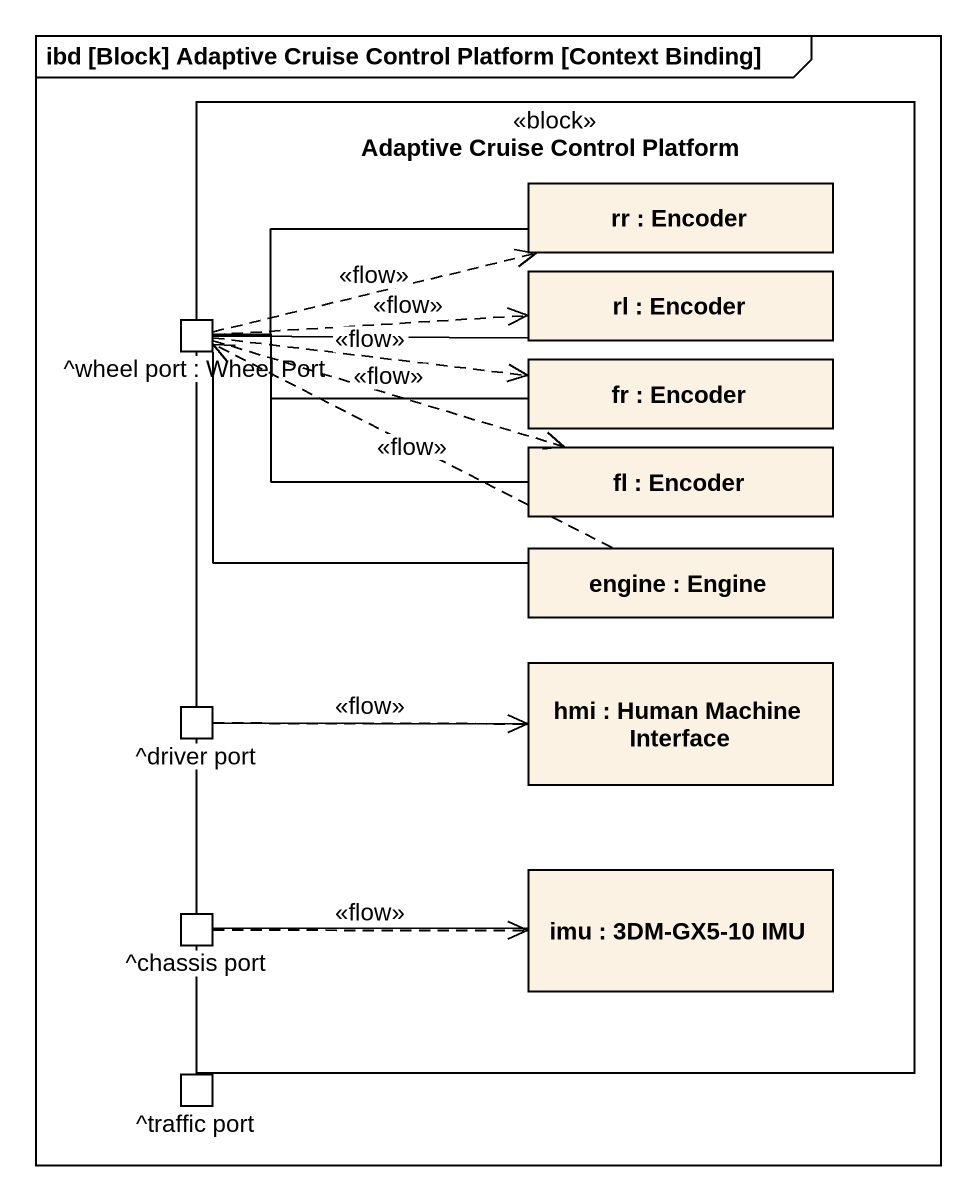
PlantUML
@startuml
mainframe ibd [Block] Adaptive Cruise Control Platform [Context Binding]
rectangle "Adaptive Cruise Control Platform" as Adaptive_Cruise_Control <<block>> {
  rectangle "rr : Encoder" as rr
  rectangle "rl : Encoder" as rl
  port "^wheel port : Wheel Port" as wheel_port <<ProxyPort>>
  rectangle "fr : Encoder" as fr
  rectangle "fl : Encoder" as fl
  rectangle "engine : Engine" as engine
  rectangle "hmi : Human Machine Interface" as hmi
  port "^driver port" as driver_port
  rectangle "imu : 3DM-GX5-10 IMU" as imu
  port "^chassis port" as chassis_port <<ProxyPort>>
  port "^traffic port" as traffic_port <<ProxyPort>>
}
wheel_port .right.> rr : <<flow>>
wheel_port -right- rr
wheel_port -right- rl
wheel_port .right.> rl : <<flow>>
wheel_port -right- fr
wheel_port .right.> fr : <<flow>>
wheel_port -right- fl
wheel_port .right.> fl : <<flow>>
engine -left- wheel_port
engine .left.> wheel_port : <<flow>>
driver_port .right.> hmi : <<flow>>
driver_port -right- hmi
chassis_port .right.> imu : <<flow>>
chassis_port -right- imu
@enduml
